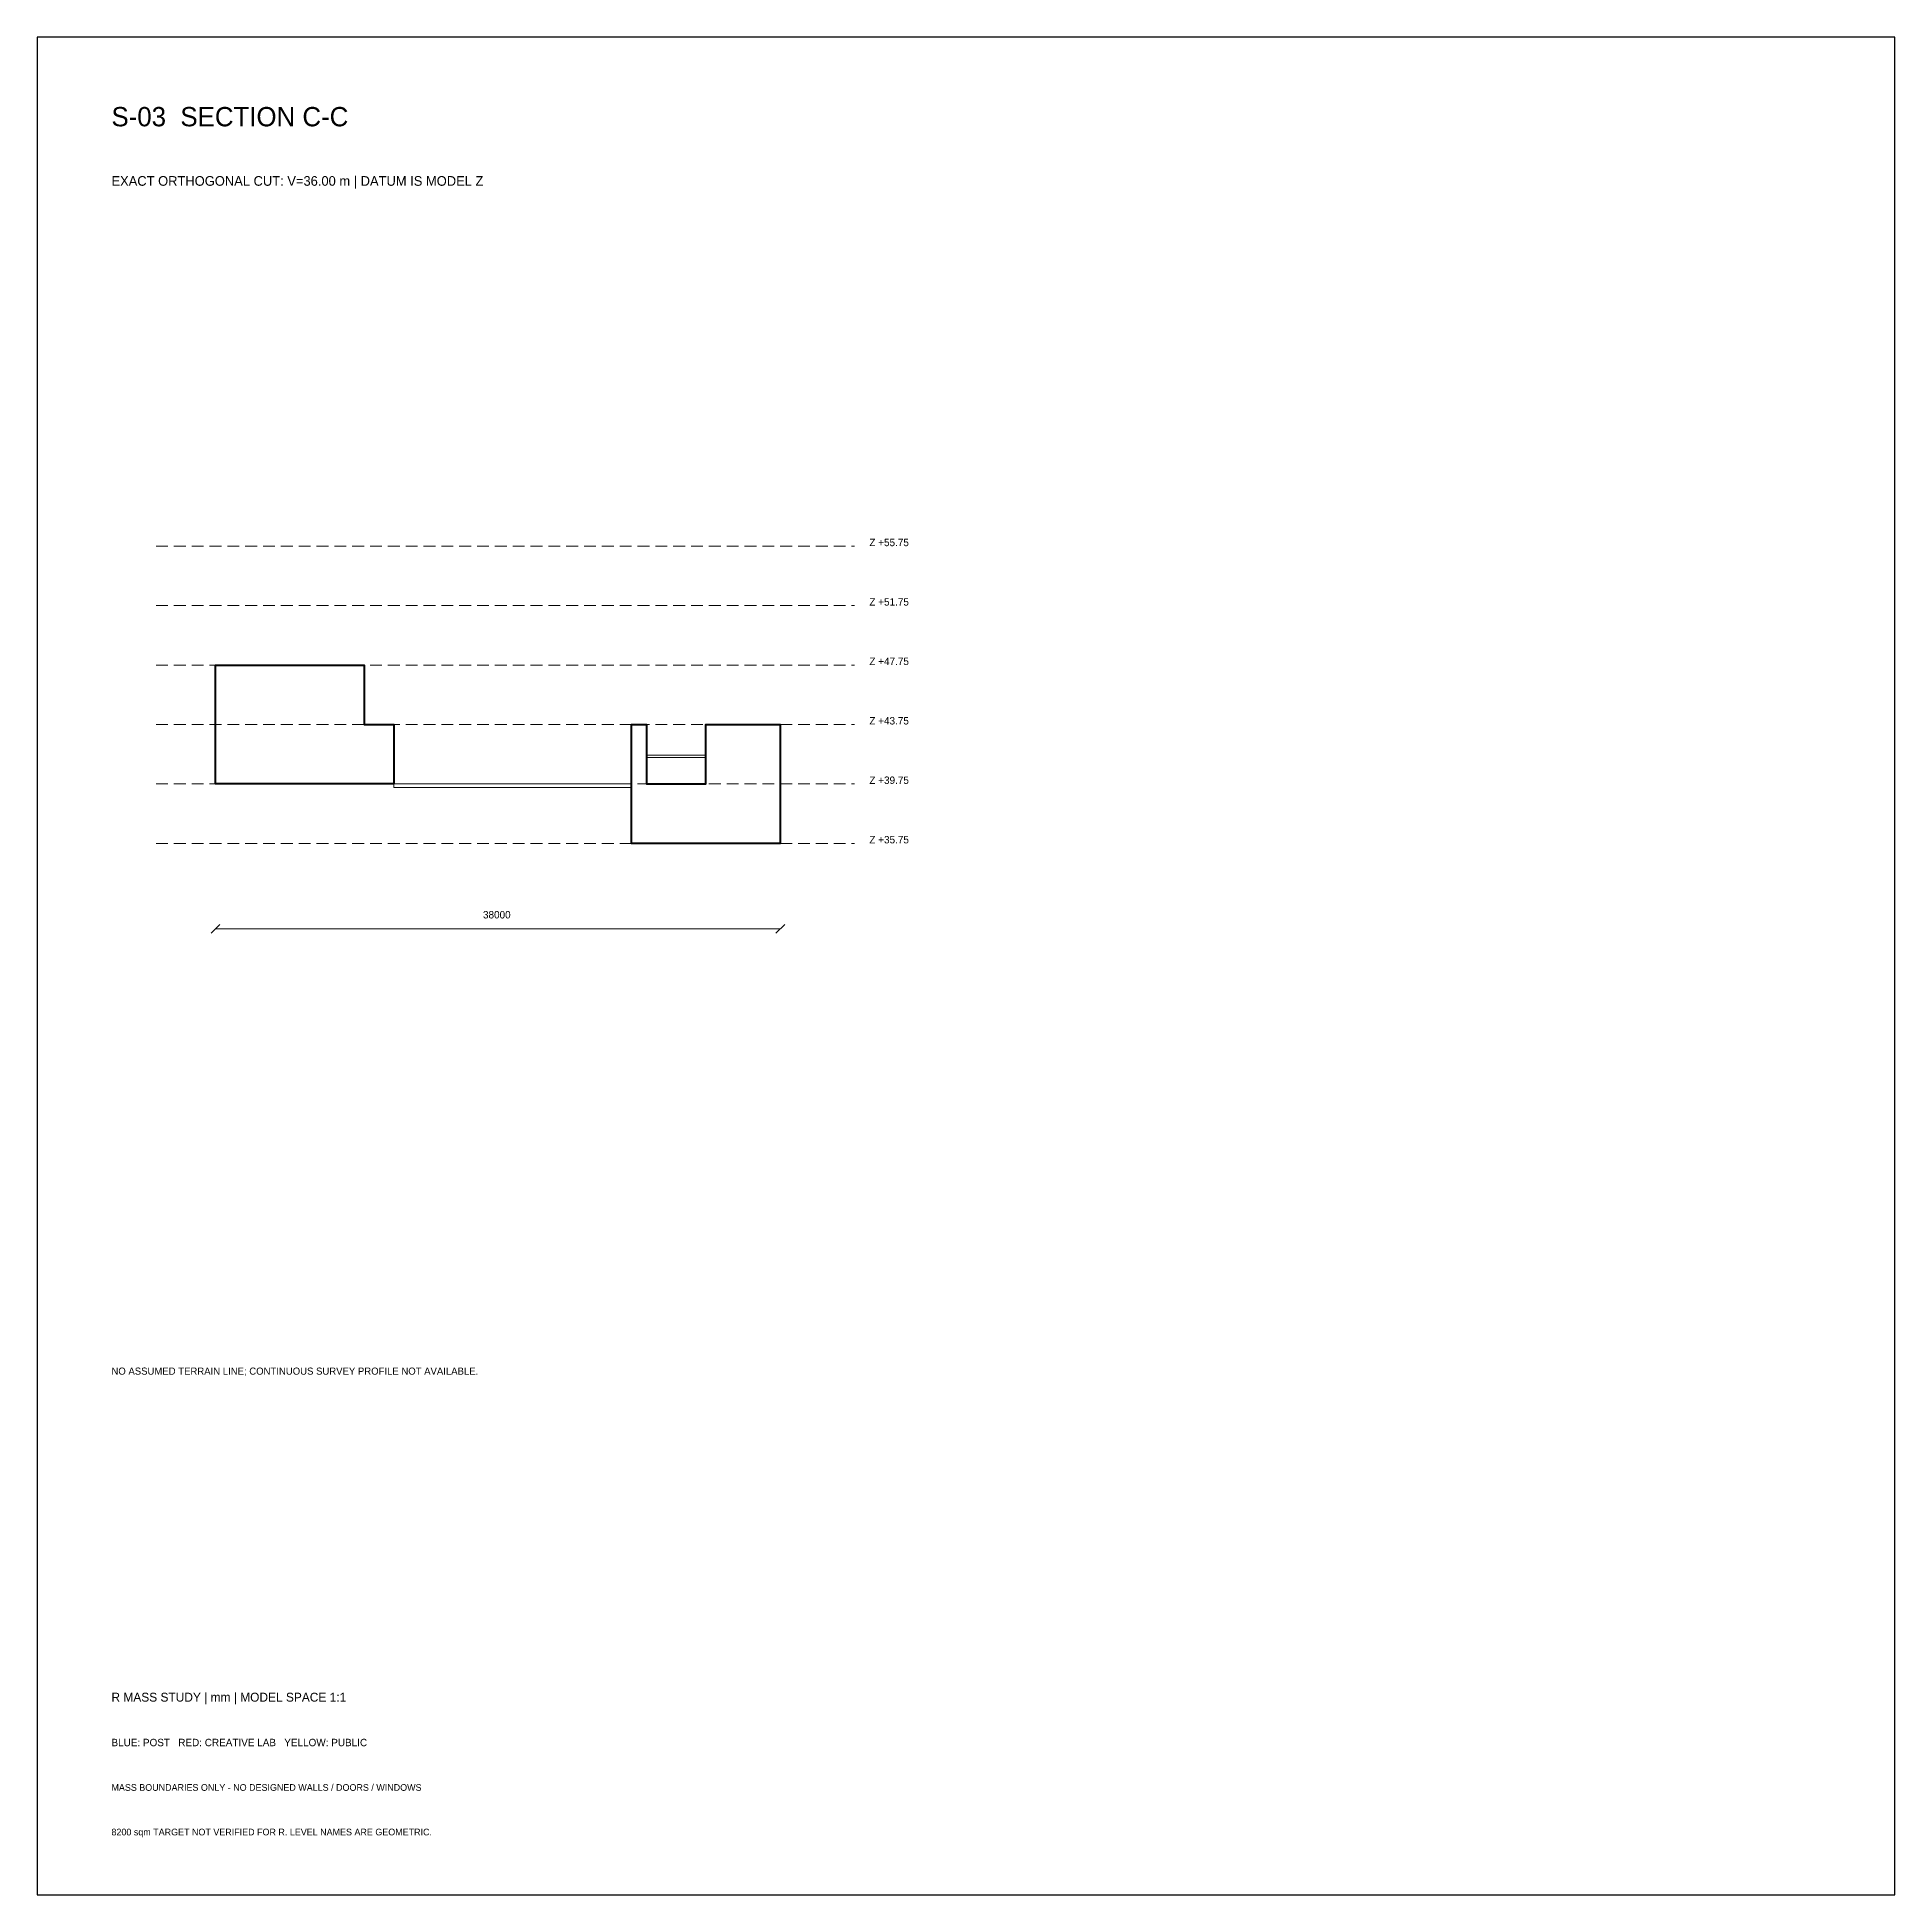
# Model space of a CAD drawing. Header units: millimetres. Extents: x -33468 to 375000, y -515000 to 30000.
# Drawn here: x 250000 to 375000, y -375000 to -250000 of the extents above; entities that cross this region are included whole.
import ezdxf

# ---------------------------------------------------------------- set-up
doc = ezdxf.new("R2010")
doc.units = ezdxf.units.MM
doc.linetypes.add('R_DASHED', pattern=[1200, 800, -400])
for name, color, linetype, lineweight in [('DATUM', 8, 'R_DASHED', 13), ('DIM', 7, 'Continuous', 13), ('FRAME', 7, 'Continuous', 25), ('POST', 5, 'Continuous', 40), ('PUBLIC', 2, 'Continuous', 18), ('TEXT', 7, 'Continuous', 18)]:
    doc.layers.add(name, color=color, linetype=linetype, lineweight=lineweight)

msp = doc.modelspace()

# ---------------------------------------------------------------- linework, layer by layer
at = {"layer": 'DATUM'}
for points in [[(258000, -284250), (305000, -284250)], [(258000, -288250), (305000, -288250)], [(258000, -292250), (305000, -292250)], [(258000, -296250), (305000, -296250)], [(258000, -300250), (305000, -300250)], [(258000, -304250), (305000, -304250)]]:
    msp.add_lwpolyline(points, dxfattribs=at)
at = {"layer": 'DIM'}
for points in [[(261700, -310300), (262300, -309700)], [(262000, -310000), (300000, -310000)], [(299700, -310300), (300300, -309700)]]:
    msp.add_lwpolyline(points, dxfattribs=at)
at = {"layer": 'FRAME'}
msp.add_lwpolyline([(250000, -375000), (375000, -375000), (375000, -250000), (250000, -250000)], close=True, dxfattribs=at)
at = {"layer": 'POST'}
for points in [[(262000, -296250), (262000, -296250), (262000, -292250), (272000, -292250), (272000, -296250), (274000, -296250), (274000, -300250), (262000, -300250)], [(290000, -300250), (290000, -300250), (290000, -296250), (291000, -296250), (291000, -300250), (295000, -300250), (295000, -296250), (300000, -296250), (300000, -300250), (300000, -304250), (290000, -304250)]]:
    msp.add_lwpolyline(points, close=True, dxfattribs=at)
at = {"layer": 'PUBLIC'}
for points in [[(291000, -298462), (291000, -298312), (295000, -298312), (295000, -298462)], [(274000, -300500), (274000, -300250), (290000, -300250), (290000, -300500)]]:
    msp.add_lwpolyline(points, close=True, dxfattribs=at)

# ---------------------------------------------------------------- texts
at = {"layer": 'TEXT'}
for s, height, p in [('S-03  SECTION C-C', 1300, (255000, -256000)), ('EXACT ORTHOGONAL CUT: V=36.00 m | DATUM IS MODEL Z', 650, (255000, -260000)), ('Z +55.75', 500, (306000, -284250)), ('Z +51.75', 500, (306000, -288250)), ('Z +47.75', 500, (306000, -292250)), ('Z +43.75', 500, (306000, -296250)), ('Z +39.75', 500, (306000, -300250)), ('Z +35.75', 500, (306000, -304250)), ('38000', 500, (280000, -309300)), ('NO ASSUMED TERRAIN LINE; CONTINUOUS SURVEY PROFILE NOT AVAILABLE.', 480, (255000, -340000)), ('R MASS STUDY | mm | MODEL SPACE 1:1', 600, (255000, -362000)), ('BLUE: POST   RED: CREATIVE LAB   YELLOW: PUBLIC', 500, (255000, -365000)), ('MASS BOUNDARIES ONLY - NO DESIGNED WALLS / DOORS / WINDOWS', 450, (255000, -368000)), ('8200 sqm TARGET NOT VERIFIED FOR R. LEVEL NAMES ARE GEOMETRIC.', 450, (255000, -371000))]:
    msp.add_text(s, height=height, dxfattribs=at).set_placement(p)

doc.saveas('drawing.dxf')
